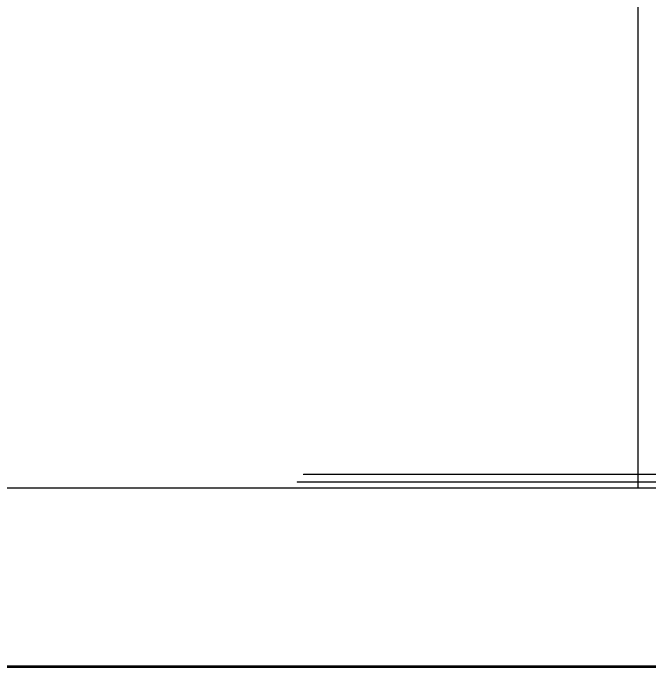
# Model space of a CAD drawing. Header units: inches. Extents: x -11 to 1110, y -7 to 455.
# Drawn here: x 109.7 to 169.5, y -0.1 to 61.5 of the extents above; entities that cross this region are included whole.
import ezdxf

# ---------------------------------------------------------------- set-up
doc = ezdxf.new("R2010")
doc.units = ezdxf.units.IN
doc.layers.add('Board_outline', color=216, linetype='Continuous')
doc.layers.add('Mechanical 1', color=6, linetype='Continuous')

msp = doc.modelspace()

# ---------------------------------------------------------------- linework, layer by layer
at = {"layer": 'Board_outline'}
for points in [[(168.41, 78.796, 0.127, 0.127, 0), (168.41, 16.796, 0.127, 0.127, 0)], [(40.41, 16.796, 0.127, 0.127, 0), (168.41, 16.796, 0.127, 0.127, 0)], [(0, 0, 0.254, 0.254, 0), (704, 0, 0.254, 0.254, 0)]]:
    msp.add_lwpolyline(points, format="xyseb", dxfattribs=at)
msp.add_lwpolyline([(168.379, 16.796, 0.0635, 0.0635, 1), (168.442, 16.796, 0.0635, 0.0635, 1)], format="xyseb", close=True, dxfattribs=at)
msp.add_lwpolyline([(168.379, 16.796, 0.0635, 0.0635, 1), (168.442, 16.796, 0.0635, 0.0635, 1)], format="xyseb", close=True, dxfattribs=at)
at = {"layer": 'Mechanical 1'}
for points in [[(136.98, 18.066, 0.127, 0.127, 0), (180.7, 18.066, 0.127, 0.127, 0)], [(136.41, 17.356, 0.127, 0.127, 0), (180.7, 17.356, 0.127, 0.127, 0)], [(136.41, 16.796, 0.127, 0.127, 0), (180.7, 16.796, 0.127, 0.127, 0)]]:
    msp.add_lwpolyline(points, format="xyseb", dxfattribs=at)
for points in [[(136.949, 18.066, 0.0635, 0.0635, 1), (137.012, 18.066, 0.0635, 0.0635, 1)], [(136.379, 17.356, 0.0635, 0.0635, 1), (136.442, 17.356, 0.0635, 0.0635, 1)], [(136.379, 16.796, 0.0635, 0.0635, 1), (136.442, 16.796, 0.0635, 0.0635, 1)]]:
    msp.add_lwpolyline(points, format="xyseb", close=True, dxfattribs=at)

doc.saveas('drawing.dxf')
